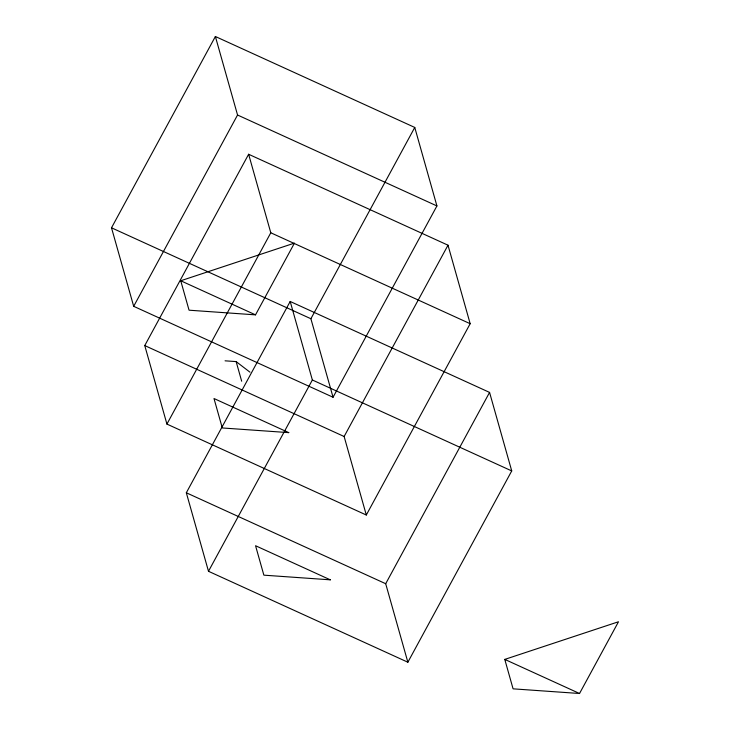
<?xml version="1.0" encoding="UTF-8"?>
<svg xmlns="http://www.w3.org/2000/svg" width="730" height="730" viewBox="0 0 730 730"><rect width="100%" height="100%" fill="white"/><g stroke="black" fill="none" stroke-linecap="round" stroke-linejoin="round"><path stroke-width="1.09" d="M111.507 227.806L215.377 36.5L414.759 127.44L436.923 205.942L333.053 397.248L133.681 306.317L111.507 227.806L310.889 318.736L333.053 397.248M133.681 306.317L237.551 115.011L215.377 36.5M144.759 345.573L248.629 154.267L448.001 245.198L470.175 323.709L366.305 515.015L166.924 424.084L144.759 345.573L344.131 436.503L366.305 515.015M166.924 424.084L270.793 232.779L248.629 154.267M255.509 314.858L294.455 243.117L180.739 280.758L189.052 310.195L255.509 314.858L180.739 280.758M186.323 492.777L290.193 301.472L489.565 392.411L511.73 470.923L407.86 662.22L208.488 571.289L186.323 492.777L385.695 583.717L407.86 662.22M310.889 318.736L414.759 127.44M208.488 571.289L312.358 379.983L290.193 301.472M344.131 436.503L448.001 245.198M385.695 583.717L489.565 392.411M579.538 693.5L618.492 621.759L504.777 659.4L513.08 688.837L579.538 693.5L504.777 659.4M225.059 360.821L236.137 361.596L249.979 372.19M237.551 115.011L436.923 205.942M270.793 232.779L470.175 323.709M312.358 379.983L511.73 470.923M236.137 361.596L241.676 381.224M288.761 432.625L222.303 427.962L213.99 398.525L288.761 432.625M330.316 579.83L263.868 575.167L255.555 545.73L330.316 579.83"/></g></svg>
